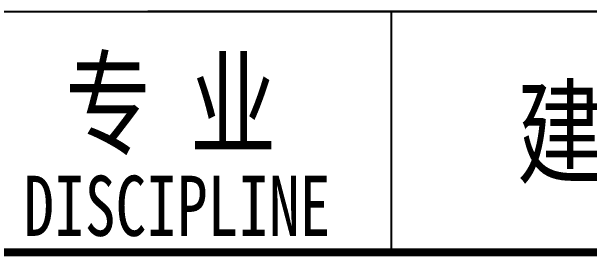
# Model space of a CAD drawing. Extents: x 30064 to 135164, y 17999 to 492668.
# Drawn here: x 130998 to 133399, y 333929 to 334946 of the extents above; entities that cross this region are included whole.
import ezdxf

# ---------------------------------------------------------------- set-up
doc = ezdxf.new("R2010")
doc.units = 0
doc.header["$LTSCALE"] = 1000
doc.header["$MEASUREMENT"] = 0
doc.styles.add('-宋体', font='', dxfattribs={"width": 0.8})
doc.styles.get('-宋体').set_extended_font_data('SimSun')

msp = doc.modelspace()

# ---------------------------------------------------------------- linework, layer by layer
for p, q in [((126164.2, 334945.9), (134164.2, 334945.9)), ((134164.2, 334945.9), (131564.2, 334945.9)), ((132574.9, 334945.9), (132574.9, 333945.9))]:
    msp.add_line(p, q)
at = {"const_width": 34}
msp.add_lwpolyline([(126164.2, 333945.9), (134164.2, 333945.9)], dxfattribs=at)

# ---------------------------------------------------------------- texts
at = {"style": '-宋体', "width": 0.75}
for s, height, p in [('专', 350, (131221.6, 334388.2)), ('业', 350, (131739.2, 334387.1)), ('建筑', 350, (133098.6, 334268.9)), ('DISCIPLINE', 250, (131047.5, 334014.3))]:
    msp.add_text(s, height=height, dxfattribs=at).set_placement(p)

doc.saveas('drawing.dxf')
